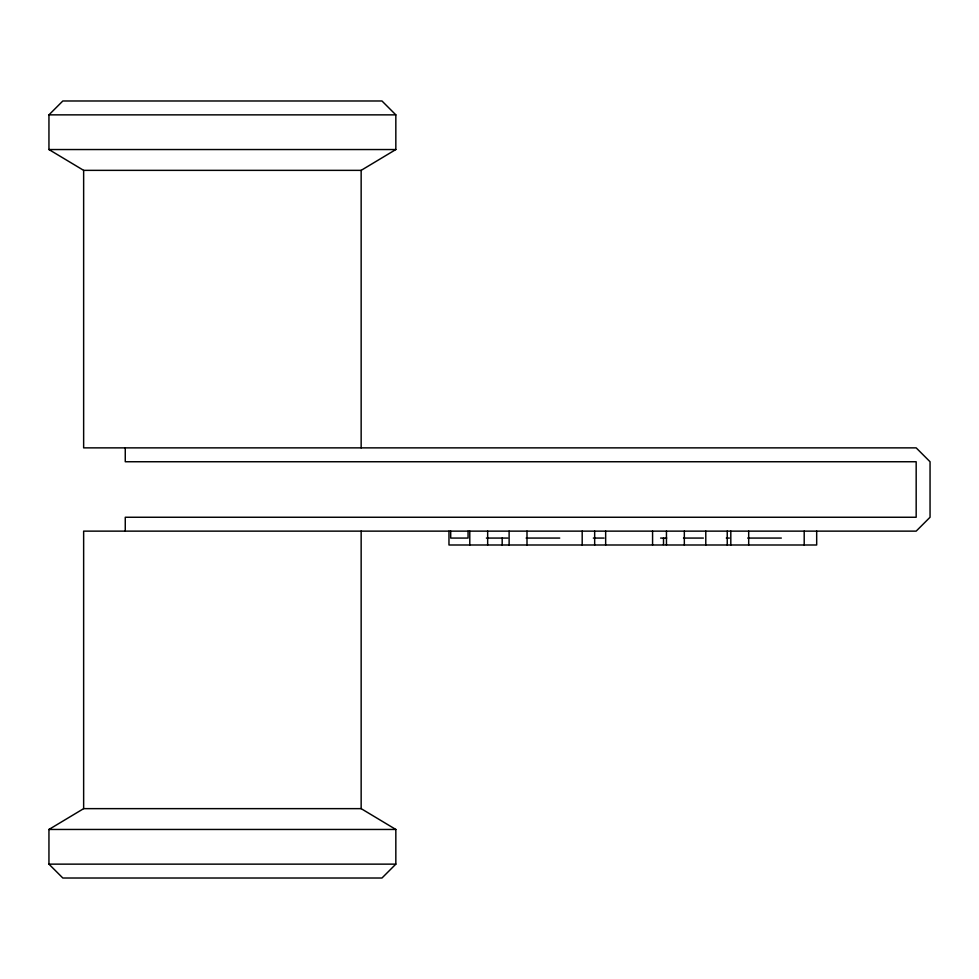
<?xml version="1.0" encoding="UTF-8"?>
<svg xmlns="http://www.w3.org/2000/svg" width="979" height="979" viewBox="0 0 979 979"><rect width="100%" height="100%" fill="white"/><g stroke="black" fill="none" stroke-linecap="round" stroke-linejoin="round"><path stroke-width="1.47" d="M48.95 114.861L62.827 100.984L381.969 100.984L395.834 114.861L395.834 149.542L361.153 170.358L83.643 170.358L48.95 149.542L48.95 114.861L395.834 114.861M395.834 864.139L381.969 878.016L62.827 878.016L48.95 864.139L48.95 829.458L83.643 808.642L361.153 808.642L395.834 829.458L395.834 864.139L48.95 864.139M48.95 149.542L395.834 149.542M486.392 538.071L507.783 538.071M526.127 538.071L559.743 538.071M593.36 538.071L604.055 538.071M660.605 538.071L666.711 538.071M683.526 538.071L703.387 538.071M726.308 538.071L729.367 538.071M747.711 538.071L781.328 538.071M662.771 544.997L448.969 544.997L448.969 531.132M48.95 829.458L395.834 829.458M816.682 531.132L816.682 544.997L663.517 544.997L663.517 538.071M804.2 531.132L804.2 544.997M748.69 531.132L748.69 544.997M730.811 531.132L730.811 544.997M727.238 531.132L727.238 544.997M705.786 531.132L705.786 544.997M684.333 531.132L684.333 544.997M666.454 531.132L666.454 544.997M652.577 531.132L652.577 544.997M605.658 531.132L605.658 544.997M594.669 531.132L594.669 544.997M582.187 531.132L582.187 544.997M526.996 531.132L526.996 544.997M509.117 531.132L509.117 544.997M502.178 538.071L502.178 544.997M487.664 531.132L487.664 544.997M469.785 531.132L469.785 544.997M468.06 531.132L468.06 538.071L450.707 538.071L450.707 531.132M361.153 170.358L361.153 447.868M361.153 531.132L361.153 808.642M125.263 447.868L125.263 461.745L916.173 461.745L916.173 517.255L125.263 517.255L125.263 531.132M83.643 170.358L83.643 447.868L916.173 447.868L930.05 461.745L930.05 517.255L916.173 531.132L83.643 531.132L83.643 808.642"/></g></svg>
